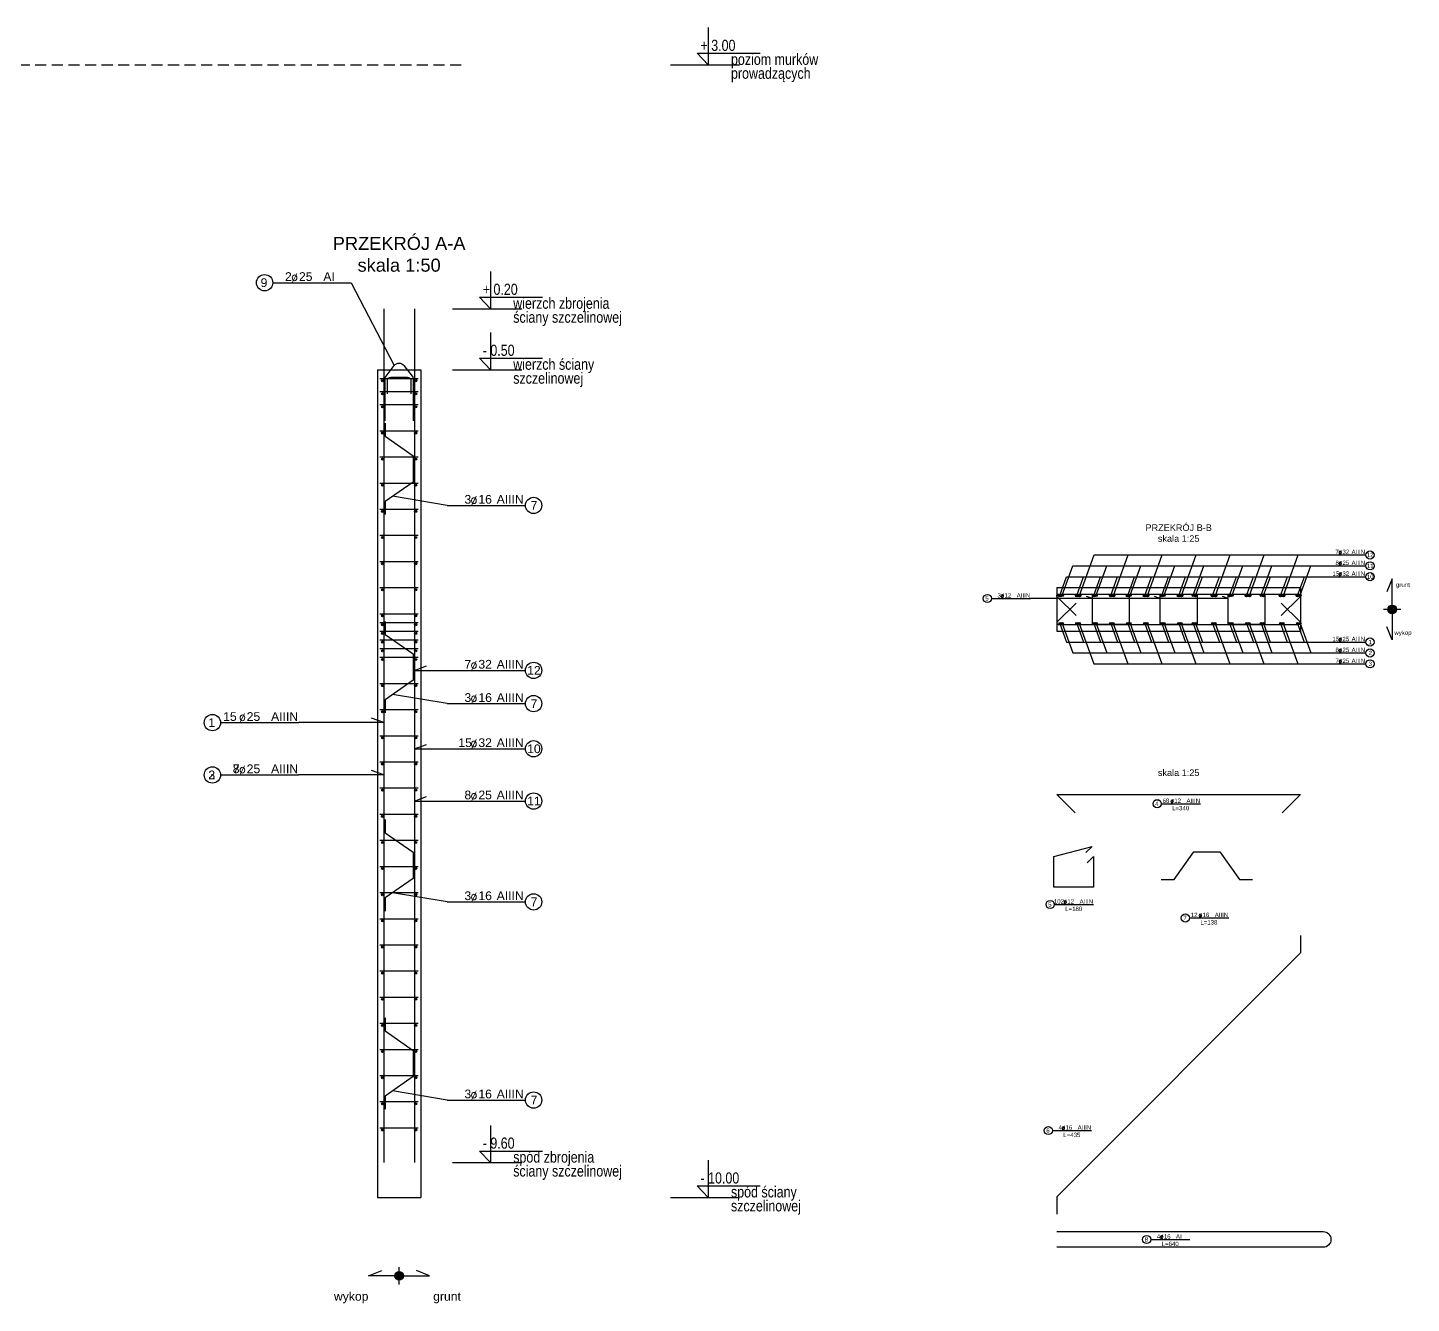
# Model space of a CAD drawing. Extents: x -5033 to 9347, y -17890 to -2362.
# Drawn here: x 3779 to 5367, y -13932 to -12467 of the extents above; entities that cross this region are included whole.
import ezdxf
from ezdxf.enums import TextEntityAlignment as Align

# ---------------------------------------------------------------- set-up
doc = ezdxf.new("R2010")
doc.units = 0
doc.header["$MEASUREMENT"] = 0
doc.linetypes.add('DASHED', pattern=[19.05, 12.7, -6.35])
for name, color, linetype in [('__SOL-KOTY_WYSOKOSCIOWE', 4, 'CONTINUOUS'), ('__SOL-OPISY', 4, 'CONTINUOUS'), ('__SOL-PRZERYWANA', 253, 'DASHED'), ('__SOL-WIDOK', 4, 'CONTINUOUS'), ('__SOL-ZBROJENIE', 3, 'CONTINUOUS')]:
    doc.layers.add(name, color=color, linetype=linetype)
doc.styles.add('ARIAL', font='arial.ttf', dxfattribs={"height": 2.5})
doc.styles.add('SIMPLEX', font='SIMPLEX.SHX', dxfattribs={"width": 0.8})
doc.styles.get("Standard").update_dxf_attribs({"font": 'arial.ttf'})

# ---------------------------------------------------------------- blocks, each defined once
blk = doc.blocks.new('OPIS_PRAWY')
at = {"layer": '__SOL-OPISY'}
blk.add_line((0, 0), (90, 0), dxfattribs=at)
blk.add_circle((99.4, 0), 9.36, dxfattribs=at)
at = {"layer": '__SOL-OPISY', "style": 'SIMPLEX', "width": 0.9}
blk.add_text(' %%c ', height=10, dxfattribs=at).set_placement((20.9, 0.5))
at = {"layer": '__SOL-OPISY', "style": 'ARIAL', "width": 0.8}
blk.add_attdef('ILOSC', text='', height=10, dxfattribs=at).set_placement((27.1, 0.1), align=Align.RIGHT)
for tag, p in [('SREDNICA', (35.4, 0.1)), ('STAL', (58.4, 0.5))]:
    blk.add_attdef(tag, p, '', height=10, dxfattribs=at)
for tag, p in [('NUMER', (99.4, 0)), ('DLUGOSC', (52.8, -6.1))]:
    blk.add_attdef(tag, text='', height=10, dxfattribs=at).set_placement(p, align=Align.MIDDLE)
blk = doc.blocks.new('OPIS_LEWY')
at = {"layer": '__SOL-OPISY'}
blk.add_line((-90, 0), (0, 0), dxfattribs=at)
blk.add_circle((-99.4, 0), 9.36, dxfattribs=at)
at = {"layer": '__SOL-OPISY', "style": 'SIMPLEX', "width": 0.9}
blk.add_text(' %%c ', height=10, dxfattribs=at).set_placement((-75, 0.5))
at = {"layer": '__SOL-OPISY', "style": 'ARIAL', "width": 0.8}
for tag, p in [('NUMER', (-99.4, 0)), ('DLUGOSC', (-58.9, -6.6))]:
    blk.add_attdef(tag, text='', height=10, dxfattribs=at).set_placement(p, align=Align.MIDDLE)
blk.add_attdef('ILOSC', text='', height=10, dxfattribs=at).set_placement((-74, 0.1), align=Align.RIGHT)
for tag, p in [('SREDNICA', (-65.8, 0.1)), ('STAL', (-42.7, 0.3))]:
    blk.add_attdef(tag, p, '', height=10, dxfattribs=at)
blk = doc.blocks.new('KOTA')
at = {"layer": '__SOL-KOTY_WYSOKOSCIOWE'}
for p, q in [((0, 33.4), (0, 0)), ((-34, 0), (28, 0)), ((0, 0), (-9.9, 10.4)), ((-9.9, 10.4), (46.5, 10.4))]:
    blk.add_line(p, q, dxfattribs=at)
at = {"layer": '__SOL-KOTY_WYSOKOSCIOWE', "style": 'ARIAL', "width": 0.8}
blk.add_attdef('RZEDNA', (500.5, 15.9), '', height=10.4, dxfattribs=at)

msp = doc.modelspace()

# ---------------------------------------------------------------- hatches: boundary and pattern name
at = {"layer": '__SOL-OPISY'}
for points in [[(5350, -13135, 1), (5340, -13135, 1)], [(4210, -13900, 1), (4200, -13900, 1)]]:
    msp.add_hatch(color=256, dxfattribs=at).paths.add_polyline_path(points)
at = {"layer": '__SOL-ZBROJENIE'}
for points in [[(4187.2, -12872.5, 1), (4184.8, -12872.5, 1)], [(4225.2, -12872.5, 1), (4222.8, -12872.5, 1)], [(4187.2, -12887.5, 1), (4184.8, -12887.5, 1)], [(4225.2, -12887.5, 1), (4222.8, -12887.5, 1)], [(4187.2, -12902.5, 1), (4184.8, -12902.5, 1)], [(4225.2, -12902.5, 1), (4222.8, -12902.5, 1)], [(4187.2, -12932.5, 1), (4184.8, -12932.5, 1)], [(4225.2, -12932.5, 1), (4222.8, -12932.5, 1)], [(4187.2, -12962.5, 1), (4184.8, -12962.5, 1)], [(4225.2, -12962.5, 1), (4222.8, -12962.5, 1)], [(4187.2, -12992.5, 1), (4184.8, -12992.5, 1)], [(4225.2, -12992.5, 1), (4222.8, -12992.5, 1)], [(4187.2, -13022.5, 1), (4184.8, -13022.5, 1)], [(4225.2, -13022.5, 1), (4222.8, -13022.5, 1)], [(4187.2, -13052.5, 1), (4184.8, -13052.5, 1)], [(4225.2, -13052.5, 1), (4222.8, -13052.5, 1)], [(4187.2, -13082.5, 1), (4184.8, -13082.5, 1)], [(4225.2, -13082.5, 1), (4222.8, -13082.5, 1)], [(4187.2, -13112.5, 1), (4184.8, -13112.5, 1)], [(4225.2, -13112.5, 1), (4222.8, -13112.5, 1)], [(4965.1, -13119.1, 1), (4961.9, -13119.1, 1)], [(4967.6, -13118.8, 1), (4965.1, -13118.8, 1)], [(4984.6, -13119.1, 1), (4981.4, -13119.1, 1)], [(4987.8, -13119.1, 1), (4984.6, -13119.1, 1)], [(5004.1, -13119.1, 1), (5000.9, -13119.1, 1)], [(5006.6, -13118.8, 1), (5004.1, -13118.8, 1)], [(5023.6, -13119.1, 1), (5020.4, -13119.1, 1)], [(5026.8, -13119.1, 1), (5023.6, -13119.1, 1)], [(5043.1, -13119.1, 1), (5039.9, -13119.1, 1)], [(5045.6, -13118.8, 1), (5043.1, -13118.8, 1)], [(5062.6, -13119.1, 1), (5059.4, -13119.1, 1)], [(5065.8, -13119.1, 1), (5062.6, -13119.1, 1)], [(5082.1, -13119.1, 1), (5078.9, -13119.1, 1)], [(5084.6, -13118.8, 1), (5082.1, -13118.8, 1)], [(5101.6, -13119.1, 1), (5098.4, -13119.1, 1)], [(5104.8, -13119.1, 1), (5101.6, -13119.1, 1)], [(5117.9, -13118.8, 1), (5115.4, -13118.8, 1)], [(5121.1, -13119.1, 1), (5117.9, -13119.1, 1)], [(5140.6, -13119.1, 1), (5137.4, -13119.1, 1)], [(5143.8, -13119.1, 1), (5140.6, -13119.1, 1)], [(5160.1, -13119.1, 1), (5156.9, -13119.1, 1)], [(5162.6, -13118.8, 1), (5160.1, -13118.8, 1)], [(5179.6, -13119.1, 1), (5176.4, -13119.1, 1)], [(5182.8, -13119.1, 1), (5179.6, -13119.1, 1)], [(5195.9, -13118.8, 1), (5193.4, -13118.8, 1)], [(5199.1, -13119.1, 1), (5195.9, -13119.1, 1)], [(5218.6, -13119.1, 1), (5215.4, -13119.1, 1)], [(5221.8, -13119.1, 1), (5218.6, -13119.1, 1)], [(5238.1, -13119.1, 1), (5234.9, -13119.1, 1)], [(5240.6, -13118.8, 1), (5238.1, -13118.8, 1)], [(4187.2, -13142.5, 1), (4184.8, -13142.5, 1)], [(4187.2, -13152.5, 1), (4184.8, -13152.5, 1)], [(4225.2, -13142.5, 1), (4222.8, -13142.5, 1)], [(4225.2, -13152.5, 1), (4222.8, -13152.5, 1)], [(4964.75, -13151.2, 1), (4962.25, -13151.2, 1)], [(4967.6, -13151.2, 1), (4965.1, -13151.2, 1)], [(4984.25, -13151.2, 1), (4981.75, -13151.2, 1)], [(4987.1, -13151.2, 1), (4984.6, -13151.2, 1)], [(5003.75, -13151.2, 1), (5001.25, -13151.2, 1)], [(5006.6, -13151.2, 1), (5004.1, -13151.2, 1)], [(5023.25, -13151.2, 1), (5020.75, -13151.2, 1)], [(5026.1, -13151.2, 1), (5023.6, -13151.2, 1)], [(5042.75, -13151.2, 1), (5040.25, -13151.2, 1)], [(5045.6, -13151.2, 1), (5043.1, -13151.2, 1)], [(5062.25, -13151.2, 1), (5059.75, -13151.2, 1)], [(5065.1, -13151.2, 1), (5062.6, -13151.2, 1)], [(5081.75, -13151.2, 1), (5079.25, -13151.2, 1)], [(5084.6, -13151.2, 1), (5082.1, -13151.2, 1)], [(5101.25, -13151.2, 1), (5098.75, -13151.2, 1)], [(5104.1, -13151.2, 1), (5101.6, -13151.2, 1)], [(5117.9, -13151.2, 1), (5115.4, -13151.2, 1)], [(5120.75, -13151.2, 1), (5118.25, -13151.2, 1)], [(5140.25, -13151.2, 1), (5137.75, -13151.2, 1)], [(5143.1, -13151.2, 1), (5140.6, -13151.2, 1)], [(5159.75, -13151.2, 1), (5157.25, -13151.2, 1)], [(5162.6, -13151.2, 1), (5160.1, -13151.2, 1)], [(5179.25, -13151.2, 1), (5176.75, -13151.2, 1)], [(5182.1, -13151.2, 1), (5179.6, -13151.2, 1)], [(5195.9, -13151.2, 1), (5193.4, -13151.2, 1)], [(5198.75, -13151.2, 1), (5196.25, -13151.2, 1)], [(5218.25, -13151.2, 1), (5215.75, -13151.2, 1)], [(5221.1, -13151.2, 1), (5218.6, -13151.2, 1)], [(5237.75, -13151.2, 1), (5235.25, -13151.2, 1)], [(5240.6, -13151.2, 1), (5238.1, -13151.2, 1)], [(4187.2, -13162.5, 1), (4184.8, -13162.5, 1)], [(4225.2, -13162.5, 1), (4222.8, -13162.5, 1)], [(4187.2, -13172.5, 1), (4184.8, -13172.5, 1)], [(4187.2, -13182.5, 1), (4184.8, -13182.5, 1)], [(4225.2, -13172.5, 1), (4222.8, -13172.5, 1)], [(4225.2, -13182.5, 1), (4222.8, -13182.5, 1)], [(4187.2, -13192.5, 1), (4184.8, -13192.5, 1)], [(4225.2, -13192.5, 1), (4222.8, -13192.5, 1)], [(4187.2, -13222.5, 1), (4184.8, -13222.5, 1)], [(4225.2, -13222.5, 1), (4222.8, -13222.5, 1)], [(4187.2, -13252.5, 1), (4184.8, -13252.5, 1)], [(4225.2, -13252.5, 1), (4222.8, -13252.5, 1)], [(4187.2, -13282.5, 1), (4184.8, -13282.5, 1)], [(4225.2, -13282.5, 1), (4222.8, -13282.5, 1)], [(4187.2, -13312.5, 1), (4184.8, -13312.5, 1)], [(4225.2, -13312.5, 1), (4222.8, -13312.5, 1)], [(4187.2, -13342.5, 1), (4184.8, -13342.5, 1)], [(4225.2, -13342.5, 1), (4222.8, -13342.5, 1)], [(4187.2, -13372.5, 1), (4184.8, -13372.5, 1)], [(4225.2, -13372.5, 1), (4222.8, -13372.5, 1)], [(4187.2, -13402.5, 1), (4184.8, -13402.5, 1)], [(4225.2, -13402.5, 1), (4222.8, -13402.5, 1)], [(4187.2, -13432.5, 1), (4184.8, -13432.5, 1)], [(4225.2, -13432.5, 1), (4222.8, -13432.5, 1)], [(4187.2, -13462.5, 1), (4184.8, -13462.5, 1)], [(4225.2, -13462.5, 1), (4222.8, -13462.5, 1)], [(4187.2, -13492.5, 1), (4184.8, -13492.5, 1)], [(4225.2, -13492.5, 1), (4222.8, -13492.5, 1)], [(4187.2, -13522.5, 1), (4184.8, -13522.5, 1)], [(4225.2, -13522.5, 1), (4222.8, -13522.5, 1)], [(4187.2, -13552.5, 1), (4184.8, -13552.5, 1)], [(4225.2, -13552.5, 1), (4222.8, -13552.5, 1)], [(4187.2, -13582.5, 1), (4184.8, -13582.5, 1)], [(4225.2, -13582.5, 1), (4222.8, -13582.5, 1)], [(4187.2, -13612.5, 1), (4184.8, -13612.5, 1)], [(4225.2, -13612.5, 1), (4222.8, -13612.5, 1)], [(4187.2, -13642.5, 1), (4184.8, -13642.5, 1)], [(4225.2, -13642.5, 1), (4222.8, -13642.5, 1)], [(4187.2, -13672.5, 1), (4184.8, -13672.5, 1)], [(4225.2, -13672.5, 1), (4222.8, -13672.5, 1)], [(4187.2, -13702.5, 1), (4184.8, -13702.5, 1)], [(4225.2, -13702.5, 1), (4222.8, -13702.5, 1)], [(4187.2, -13732.5, 1), (4184.8, -13732.5, 1)], [(4225.2, -13732.5, 1), (4222.8, -13732.5, 1)]]:
    msp.add_hatch(color=256, dxfattribs=at).paths.add_polyline_path(points)

# ---------------------------------------------------------------- linework, layer by layer
at = {"layer": '__SOL-OPISY'}
for p, q in [((4150, -12760), (4199.4, -12854.9)), ((4260, -13015.7), (4197.52, -13005.2)), ((4986.2, -13119.1), (5003.16, -13072.5)), ((5003.16, -13072.5), (5270, -13072.5)), ((5025.2, -13119.1), (5042.16, -13072.5)), ((5064.2, -13119.1), (5081.16, -13072.5)), ((5103.2, -13119.1), (5120.16, -13072.5)), ((5142.2, -13119.1), (5159.16, -13072.5)), ((5181.2, -13119.1), (5198.16, -13072.5)), ((5220.2, -13119.1), (5237.16, -13072.5)), ((4966.35, -13118.8), (4978.63, -13085)), ((4978.63, -13085), (5270, -13085)), ((5005.35, -13118.8), (5017.63, -13085)), ((5044.35, -13118.8), (5056.63, -13085)), ((5083.35, -13118.8), (5095.63, -13085)), ((5116.65, -13118.8), (5128.93, -13085)), ((5161.35, -13118.8), (5173.63, -13085)), ((5194.65, -13118.8), (5206.93, -13085)), ((5239.35, -13118.8), (5251.63, -13085)), ((4963.5, -13119.1), (4971.36, -13097.5)), ((4971.36, -13097.5), (5270, -13097.5)), ((4983, -13119.1), (4990.86, -13097.5)), ((5002.5, -13119.1), (5010.36, -13097.5)), ((5022, -13119.1), (5029.86, -13097.5)), ((5041.5, -13119.1), (5049.36, -13097.5)), ((5061, -13119.1), (5068.86, -13097.5)), ((5080.5, -13119.1), (5088.36, -13097.5)), ((5100, -13119.1), (5107.86, -13097.5)), ((5119.5, -13119.1), (5127.36, -13097.5)), ((5139, -13119.1), (5146.86, -13097.5)), ((5158.5, -13119.1), (5166.36, -13097.5)), ((5178, -13119.1), (5185.86, -13097.5)), ((5197.5, -13119.1), (5205.36, -13097.5)), ((5217, -13119.1), (5224.86, -13097.5)), ((5236.5, -13119.1), (5244.36, -13097.5)), ((5345, -13100), (5339, -13115)), ((5345, -13135), (5345, -13100)), ((5000.9, -13122.5), (4994.32, -13120.1)), ((5078.9, -13122.5), (5072.32, -13120.1)), ((5156.9, -13122.5), (5150.32, -13120.1)), ((5156.9, -13122.5), (4930, -13122.5)), ((5355, -13135), (5335, -13135)), ((5345, -13135), (5345, -13170)), ((4963.5, -13151.2), (4971.23, -13172.5)), ((4966.35, -13151.2), (4978.63, -13185)), ((4983, -13151.2), (4990.73, -13172.5)), ((4985.85, -13151.2), (5002.68, -13197.5)), ((5002.5, -13151.2), (5010.23, -13172.5)), ((5005.35, -13151.2), (5017.63, -13185)), ((5022, -13151.2), (5029.73, -13172.5)), ((5024.85, -13151.2), (5041.68, -13197.5)), ((5041.5, -13151.2), (5049.23, -13172.5)), ((5044.35, -13151.2), (5056.63, -13185)), ((5061, -13151.2), (5068.73, -13172.5)), ((5063.85, -13151.2), (5080.68, -13197.5)), ((5080.5, -13151.2), (5088.23, -13172.5)), ((5083.35, -13151.2), (5095.63, -13185)), ((5100, -13151.2), (5107.73, -13172.5)), ((5102.85, -13151.2), (5119.68, -13197.5)), ((5116.65, -13151.2), (5128.93, -13185)), ((5119.5, -13151.2), (5127.23, -13172.5)), ((5139, -13151.2), (5146.73, -13172.5)), ((5141.85, -13151.2), (5158.68, -13197.5)), ((5158.5, -13151.2), (5166.23, -13172.5)), ((5161.35, -13151.2), (5173.63, -13185)), ((5178, -13151.2), (5185.73, -13172.5)), ((5180.85, -13151.2), (5197.68, -13197.5)), ((5194.65, -13151.2), (5206.93, -13185)), ((5197.5, -13151.2), (5205.23, -13172.5)), ((5217, -13151.2), (5224.73, -13172.5)), ((5219.85, -13151.2), (5236.68, -13197.5)), ((5236.5, -13151.2), (5244.23, -13172.5)), ((5239.35, -13151.2), (5251.63, -13185)), ((5345, -13170), (5339, -13155)), ((4971.23, -13172.5), (5270, -13172.5)), ((4222.5, -13205), (4236.6, -13199.9)), ((4978.63, -13185), (5270, -13185)), ((5002.68, -13197.5), (5270, -13197.5)), ((4222.5, -13205), (4260, -13205)), ((4260, -13243.2), (4197.52, -13232.7)), ((4187.5, -13265), (4173.4, -13259.9)), ((4187.5, -13265), (4090, -13265)), ((4222.5, -13295), (4236.6, -13289.9)), ((4222.5, -13295), (4260, -13295)), ((4187.5, -13325), (4090, -13325)), ((4187.5, -13325), (4090, -13325)), ((4187.5, -13325), (4173.4, -13319.9)), ((4187.5, -13325), (4173.4, -13319.9)), ((4222.5, -13355), (4236.6, -13349.9)), ((4222.5, -13355), (4260, -13355)), ((4260, -13470.7), (4197.52, -13460.2)), ((4260, -13698.2), (4197.52, -13687.7)), ((4170, -13900), (4185, -13894)), ((4205, -13910), (4205, -13890)), ((4240, -13900), (4225, -13894)), ((4205, -13900), (4170, -13900)), ((4205, -13900), (4240, -13900))]:
    msp.add_line(p, q, dxfattribs=at)
for centre in [(5345, -13135), (4205, -13900)]:
    msp.add_circle(centre, 5, dxfattribs=at)
at = {"layer": '__SOL-PRZERYWANA'}
msp.add_line((2930, -12510), (4280, -12510), dxfattribs=at)
at = {"layer": '__SOL-WIDOK'}
for p, q in [((4180, -12860), (4180, -13810)), ((4180, -12860), (4230, -12860)), ((4230, -12860), (4230, -13810)), ((4960, -13110), (4960, -13160)), ((4960, -13110), (5240, -13110)), ((5240, -13110), (5240, -13160)), ((4960, -13160), (5240, -13160)), ((4180, -13810), (4230, -13810))]:
    msp.add_line(p, q, dxfattribs=at)
at = {"layer": '__SOL-ZBROJENIE'}
for p, q in [((4187.5, -12790), (4187.5, -13770)), ((4222.5, -12790), (4222.5, -13770)), ((4183, -12870), (4227, -12870)), ((4183, -12885), (4227, -12885)), ((4183, -12900), (4227, -12900)), ((4183, -12930), (4227, -12930)), ((4183, -12960), (4227, -12960)), ((4183, -12990), (4227, -12990)), ((4183, -13020), (4227, -13020)), ((4183, -13050), (4227, -13050)), ((4183, -13080), (4227, -13080)), ((4183, -13110), (4227, -13110)), ((4183, -13140), (4227, -13140)), ((4183, -13150), (4227, -13150)), ((4183, -13160), (4227, -13160)), ((4183, -13170), (4227, -13170)), ((4183, -13180), (4227, -13180)), ((4183, -13190), (4227, -13190)), ((4183, -13220), (4227, -13220)), ((4183, -13250), (4227, -13250)), ((4183, -13280), (4227, -13280)), ((4183, -13310), (4227, -13310)), ((4183, -13340), (4227, -13340)), ((4183, -13370), (4227, -13370)), ((4183, -13400), (4227, -13400)), ((4183, -13430), (4227, -13430)), ((4183, -13460), (4227, -13460)), ((4183, -13490), (4227, -13490)), ((4183, -13520), (4227, -13520)), ((4183, -13550), (4227, -13550)), ((4183, -13580), (4227, -13580)), ((4183, -13610), (4227, -13610)), ((4183, -13640), (4227, -13640)), ((4183, -13670), (4227, -13670)), ((4183, -13700), (4227, -13700)), ((4183, -13730), (4227, -13730))]:
    msp.add_line(p, q, dxfattribs=at)
for points in [[(4189, -12918.5), (4189, -12870, -0.16), (4190, -12867.4), (4199.4, -12854.9, -0.45), (4210.6, -12854.9), (4220, -12867.4, -0.16), (4221, -12870), (4221, -12918.5)], [(4191.5, -12887.5), (4191.5, -12872.5, -0.48), (4195.5, -12868.5), (4214.5, -12868.5, -0.48), (4218.5, -12872.5), (4218.5, -12887.5)], [(4982.21, -13142.2), (4961, -13121, -0.7), (4961.5, -13117.5), (5238.5, -13117.5, -0.7), (5239, -13121), (5217.79, -13142.2)], [(4982.21, -13142.2), (4961, -13121, -0.7), (4961.5, -13117.5), (5238.5, -13117.5, -0.7), (5239, -13121), (5217.79, -13142.2)], [(4982.21, -13127.8), (4961, -13149, 0.7), (4961.5, -13152.5), (5238.5, -13152.5, 0.7), (5239, -13149), (5217.79, -13127.8)], [(4982.21, -13127.8), (4961, -13149, 0.7), (4961.5, -13152.5), (5238.5, -13152.5, 0.7), (5239, -13149), (5217.79, -13127.8)], [(4960, -13849.2), (5265.86, -13849.2, -1), (5265.86, -13867.2), (4960, -13867.2)]]:
    msp.add_lwpolyline(points, format="xyb", dxfattribs=at)
for points in [[(4189, -12921.3), (4189, -12936.3), (4221, -12958.8), (4221, -12988.8), (4189, -13011.2), (4189, -13026.2)], [(4189, -13148.8), (4189, -13163.8), (4221, -13186.2), (4221, -13216.2), (4189, -13238.7), (4189, -13253.7)], [(4981.21, -13368.7), (4960, -13347.5), (5240, -13347.5), (5218.79, -13368.7)], [(4189, -13376.3), (4189, -13391.3), (4221, -13413.8), (4221, -13443.8), (4189, -13466.2), (4189, -13481.2)], [(4995.13, -13425.8), (5002.2, -13418.7), (5002.2, -13453.7), (4956.8, -13453.7), (4956.8, -13418.7), (5000.65, -13407), (4993.58, -13414)], [(5080, -13445.2), (5095, -13445.2), (5117.41, -13413.2), (5147.41, -13413.2), (5169.81, -13445.2), (5184.81, -13445.2)], [(5240, -13509.2), (5240, -13529.2), (4960, -13809.2), (4960, -13829.2)], [(4189, -13603.8), (4189, -13618.8), (4221, -13641.2), (4221, -13671.2), (4189, -13693.7), (4189, -13708.7)]]:
    msp.add_lwpolyline(points, dxfattribs=at)
for points in [[(5001.4, -13117.5), (5042.6, -13117.5, -0.414214), (5043.1, -13118), (5043.1, -13152, -0.414214), (5042.6, -13152.5), (5001.4, -13152.5, -0.414214), (5000.9, -13152), (5000.9, -13118, -0.414214)], [(5079.4, -13117.5), (5120.6, -13117.5, -0.414214), (5121.1, -13118), (5121.1, -13152, -0.414214), (5120.6, -13152.5), (5079.4, -13152.5, -0.414214), (5078.9, -13152), (5078.9, -13118, -0.414214)], [(5157.4, -13117.5), (5198.6, -13117.5, -0.414214), (5199.1, -13118), (5199.1, -13152, -0.414214), (5198.6, -13152.5), (5157.4, -13152.5, -0.414214), (5156.9, -13152), (5156.9, -13118, -0.414214)]]:
    msp.add_lwpolyline(points, format="xyb", close=True, dxfattribs=at)
for centre, radius in [((4186, -12872.5), 1.2), ((4224, -12872.5), 1.2), ((4186, -12887.5), 1.2), ((4224, -12887.5), 1.2), ((4186, -12902.5), 1.2), ((4224, -12902.5), 1.2), ((4186, -12932.5), 1.2), ((4224, -12932.5), 1.2), ((4186, -12962.5), 1.2), ((4224, -12962.5), 1.2), ((4186, -12992.5), 1.2), ((4224, -12992.5), 1.2), ((4186, -13022.5), 1.2), ((4224, -13022.5), 1.2), ((4186, -13052.5), 1.2), ((4224, -13052.5), 1.2), ((4186, -13082.5), 1.2), ((4224, -13082.5), 1.2), ((4186, -13112.5), 1.2), ((4224, -13112.5), 1.2), ((4963.5, -13119.1), 1.6), ((4966.35, -13118.8), 1.25), ((4983, -13119.1), 1.6), ((4986.2, -13119.1), 1.6), ((5002.5, -13119.1), 1.6), ((5005.35, -13118.8), 1.25), ((5022, -13119.1), 1.6), ((5025.2, -13119.1), 1.6), ((5041.5, -13119.1), 1.6), ((5044.35, -13118.8), 1.25), ((5061, -13119.1), 1.6), ((5064.2, -13119.1), 1.6), ((5080.5, -13119.1), 1.6), ((5083.35, -13118.8), 1.25), ((5100, -13119.1), 1.6), ((5103.2, -13119.1), 1.6), ((5116.65, -13118.8), 1.25), ((5119.5, -13119.1), 1.6), ((5139, -13119.1), 1.6), ((5142.2, -13119.1), 1.6), ((5158.5, -13119.1), 1.6), ((5161.35, -13118.8), 1.25), ((5178, -13119.1), 1.6), ((5181.2, -13119.1), 1.6), ((5194.65, -13118.8), 1.25), ((5197.5, -13119.1), 1.6), ((5217, -13119.1), 1.6), ((5220.2, -13119.1), 1.6), ((5236.5, -13119.1), 1.6), ((5239.35, -13118.8), 1.25), ((4186, -13142.5), 1.2), ((4186, -13152.5), 1.2), ((4224, -13142.5), 1.2), ((4224, -13152.5), 1.2), ((4963.5, -13151.2), 1.25), ((4966.35, -13151.2), 1.25), ((4983, -13151.2), 1.25), ((4985.85, -13151.2), 1.25), ((5002.5, -13151.2), 1.25), ((5005.35, -13151.2), 1.25), ((5022, -13151.2), 1.25), ((5024.85, -13151.2), 1.25), ((5041.5, -13151.2), 1.25), ((5044.35, -13151.2), 1.25), ((5061, -13151.2), 1.25), ((5063.85, -13151.2), 1.25), ((5080.5, -13151.2), 1.25), ((5083.35, -13151.2), 1.25), ((5100, -13151.2), 1.25), ((5102.85, -13151.2), 1.25), ((5116.65, -13151.2), 1.25), ((5119.5, -13151.2), 1.25), ((5139, -13151.2), 1.25), ((5141.85, -13151.2), 1.25), ((5158.5, -13151.2), 1.25), ((5161.35, -13151.2), 1.25), ((5178, -13151.2), 1.25), ((5180.85, -13151.2), 1.25), ((5194.65, -13151.2), 1.25), ((5197.5, -13151.2), 1.25), ((5217, -13151.2), 1.25), ((5219.85, -13151.2), 1.25), ((5236.5, -13151.2), 1.25), ((5239.35, -13151.2), 1.25), ((4186, -13162.5), 1.2), ((4224, -13162.5), 1.2), ((4186, -13172.5), 1.2), ((4186, -13182.5), 1.2), ((4224, -13172.5), 1.2), ((4224, -13182.5), 1.2), ((4186, -13192.5), 1.2), ((4224, -13192.5), 1.2), ((4186, -13222.5), 1.2), ((4224, -13222.5), 1.2), ((4186, -13252.5), 1.2), ((4224, -13252.5), 1.2), ((4186, -13282.5), 1.2), ((4224, -13282.5), 1.2), ((4186, -13312.5), 1.2), ((4224, -13312.5), 1.2), ((4186, -13342.5), 1.2), ((4224, -13342.5), 1.2), ((4186, -13372.5), 1.2), ((4224, -13372.5), 1.2), ((4186, -13402.5), 1.2), ((4224, -13402.5), 1.2), ((4186, -13432.5), 1.2), ((4224, -13432.5), 1.2), ((4186, -13462.5), 1.2), ((4224, -13462.5), 1.2), ((4186, -13492.5), 1.2), ((4224, -13492.5), 1.2), ((4186, -13522.5), 1.2), ((4224, -13522.5), 1.2), ((4186, -13552.5), 1.2), ((4224, -13552.5), 1.2), ((4186, -13582.5), 1.2), ((4224, -13582.5), 1.2), ((4186, -13612.5), 1.2), ((4224, -13612.5), 1.2), ((4186, -13642.5), 1.2), ((4224, -13642.5), 1.2), ((4186, -13672.5), 1.2), ((4224, -13672.5), 1.2), ((4186, -13702.5), 1.2), ((4224, -13702.5), 1.2), ((4186, -13732.5), 1.2), ((4224, -13732.5), 1.2)]:
    msp.add_circle(centre, radius, dxfattribs=at)

# ---------------------------------------------------------------- block references
at = {"layer": '__SOL-KOTY_WYSOKOSCIOWE'}
ref = msp.add_blockref('KOTA', (4560, -12510), dxfattribs=dict(at, xscale=1.28, yscale=1.28, zscale=1.28))
ref.add_attrib('RZEDNA', '+ 3.00', (4551, -12494), dxfattribs={"height": 12.8, "style": 'ARIAL', "width": 0.8})
ref.add_attrib('OPIS1', 'poziom murków', (4586, -12510), dxfattribs={"height": 12.8, "style": 'ARIAL', "width": 0.8})
ref.add_attrib('OPIS2', 'prowadzących', (4586, -12526), dxfattribs={"height": 12.8, "style": 'ARIAL', "width": 0.8})
ref = msp.add_blockref('KOTA', (4310, -12790), dxfattribs=dict(at, xscale=1.28, yscale=1.28, zscale=1.28))
ref.add_attrib('RZEDNA', '+ 0.20', (4301, -12774), dxfattribs={"height": 12.8, "style": 'ARIAL', "width": 0.8})
ref.add_attrib('OPIS1', 'wierzch zbrojenia', (4336, -12790), dxfattribs={"height": 12.8, "style": 'ARIAL', "width": 0.8})
ref.add_attrib('OPIS2', 'ściany szczelinowej', (4336, -12806), dxfattribs={"height": 12.8, "style": 'ARIAL', "width": 0.8})
ref = msp.add_blockref('KOTA', (4310, -12860), dxfattribs=dict(at, xscale=1.28, yscale=1.28, zscale=1.28))
ref.add_attrib('RZEDNA', '- 0.50', (4301, -12844), dxfattribs={"height": 12.8, "style": 'ARIAL', "width": 0.8})
ref.add_attrib('OPIS1', 'wierzch ściany', (4336, -12860), dxfattribs={"height": 12.8, "style": 'ARIAL', "width": 0.8})
ref.add_attrib('OPIS2', 'szczelinowej', (4336, -12876), dxfattribs={"height": 12.8, "style": 'ARIAL', "width": 0.8})
ref = msp.add_blockref('KOTA', (4310, -13770), dxfattribs=dict(at, xscale=1.28, yscale=1.28, zscale=1.28))
ref.add_attrib('RZEDNA', '- 9.60', (4301, -13754), dxfattribs={"height": 12.8, "style": 'ARIAL', "width": 0.8})
ref.add_attrib('OPIS1', 'spód zbrojenia', (4336, -13770), dxfattribs={"height": 12.8, "style": 'ARIAL', "width": 0.8})
ref.add_attrib('OPIS2', 'ściany szczelinowej', (4336, -13786), dxfattribs={"height": 12.8, "style": 'ARIAL', "width": 0.8})
ref = msp.add_blockref('KOTA', (4560, -13810), dxfattribs=dict(at, xscale=1.28, yscale=1.28, zscale=1.28))
ref.add_attrib('RZEDNA', '- 10.00', (4551, -13794), dxfattribs={"height": 12.8, "style": 'ARIAL', "width": 0.8})
ref.add_attrib('OPIS1', 'spód ściany', (4586, -13810), dxfattribs={"height": 12.8, "style": 'ARIAL', "width": 0.8})
ref.add_attrib('OPIS2', 'szczelinowej', (4586, -13826), dxfattribs={"height": 12.8, "style": 'ARIAL', "width": 0.8})
at = {"layer": '__SOL-OPISY'}
ref = msp.add_blockref('OPIS_LEWY', (4150, -12760), dxfattribs=at)
ref.add_attrib('ILOSC', '2', (4074, -12758), dxfattribs={"height": 10, "style": 'ARIAL'})
ref.add_attrib('SREDNICA', '25', (4090, -12758), dxfattribs={"height": 10, "style": 'ARIAL'})
ref.add_attrib('STAL', 'AI', (4118, -12758), dxfattribs={"height": 10, "style": 'ARIAL'})
ref.add_attrib('NUMER', '9', (4046, -12765), dxfattribs={"height": 10, "style": 'ARIAL'})
ref = msp.add_blockref('OPIS_PRAWY', (4260, -13015.7), dxfattribs=at)
ref.add_attrib('ILOSC', '3', (4280, -13013.7), dxfattribs={"height": 10, "style": 'ARIAL'})
ref.add_attrib('SREDNICA', '16', (4296, -13013.7), dxfattribs={"height": 10, "style": 'ARIAL'})
ref.add_attrib('STAL', 'AIIIN', (4317, -13013.7), dxfattribs={"height": 10, "style": 'ARIAL'})
ref.add_attrib('NUMER', '7', (4356, -13020.7), dxfattribs={"height": 10, "style": 'ARIAL'})
ref = msp.add_blockref('OPIS_PRAWY', (5270, -13072.5), dxfattribs=dict(at, xscale=0.5, yscale=0.5, zscale=0.5))
ref.add_attrib('ILOSC', '7', (5280, -13071.5), dxfattribs={"height": 5, "style": 'ARIAL'})
ref.add_attrib('SREDNICA', '32', (5288, -13071.5), dxfattribs={"height": 5, "style": 'ARIAL'})
ref.add_attrib('STAL', 'AIIIN', (5298.5, -13071.5), dxfattribs={"height": 5, "style": 'ARIAL'})
ref.add_attrib('NUMER', '12', (5316, -13075), dxfattribs={"height": 5, "style": 'ARIAL'})
ref = msp.add_blockref('OPIS_PRAWY', (5270, -13085), dxfattribs=dict(at, xscale=0.5, yscale=0.5, zscale=0.5))
ref.add_attrib('ILOSC', '8', (5280, -13084), dxfattribs={"height": 5, "style": 'ARIAL'})
ref.add_attrib('SREDNICA', '25', (5288, -13084), dxfattribs={"height": 5, "style": 'ARIAL'})
ref.add_attrib('STAL', 'AIIIN', (5298.5, -13084), dxfattribs={"height": 5, "style": 'ARIAL'})
ref.add_attrib('NUMER', '11', (5316, -13087.5), dxfattribs={"height": 5, "style": 'ARIAL'})
ref = msp.add_blockref('OPIS_PRAWY', (5270, -13097.5), dxfattribs=dict(at, xscale=0.5, yscale=0.5, zscale=0.5))
ref.add_attrib('ILOSC', '15', (5276.5, -13096.5), dxfattribs={"height": 5, "style": 'ARIAL'})
ref.add_attrib('SREDNICA', '32', (5288, -13096.5), dxfattribs={"height": 5, "style": 'ARIAL'})
ref.add_attrib('STAL', 'AIIIN', (5298.5, -13096.5), dxfattribs={"height": 5, "style": 'ARIAL'})
ref.add_attrib('NUMER', '10', (5316, -13100), dxfattribs={"height": 5, "style": 'ARIAL'})
ref = msp.add_blockref('OPIS_LEWY', (4930, -13122.5), dxfattribs=dict(at, xscale=0.5, yscale=0.5, zscale=0.5))
ref.add_attrib('ILOSC', '3', (4892, -13121.5), dxfattribs={"height": 5, "style": 'ARIAL'})
ref.add_attrib('SREDNICA', '12', (4900, -13121.5), dxfattribs={"height": 5, "style": 'ARIAL'})
ref.add_attrib('STAL', 'AIIIN', (4914, -13121.5), dxfattribs={"height": 5, "style": 'ARIAL'})
ref.add_attrib('NUMER', '5', (4878, -13125), dxfattribs={"height": 5, "style": 'ARIAL'})
ref = msp.add_blockref('OPIS_PRAWY', (5270, -13172.5), dxfattribs=dict(at, xscale=0.5, yscale=0.5, zscale=0.5))
ref.add_attrib('ILOSC', '15', (5276.5, -13171.5), dxfattribs={"height": 5, "style": 'ARIAL'})
ref.add_attrib('SREDNICA', '25', (5288, -13171.5), dxfattribs={"height": 5, "style": 'ARIAL'})
ref.add_attrib('STAL', 'AIIIN', (5298.5, -13171.5), dxfattribs={"height": 5, "style": 'ARIAL'})
ref.add_attrib('NUMER', '1', (5318, -13175), dxfattribs={"height": 5, "style": 'ARIAL'})
ref = msp.add_blockref('OPIS_PRAWY', (5270, -13185), dxfattribs=dict(at, xscale=0.5, yscale=0.5, zscale=0.5))
ref.add_attrib('ILOSC', '8', (5280, -13184), dxfattribs={"height": 5, "style": 'ARIAL'})
ref.add_attrib('SREDNICA', '25', (5288, -13184), dxfattribs={"height": 5, "style": 'ARIAL'})
ref.add_attrib('STAL', 'AIIIN', (5298.5, -13184), dxfattribs={"height": 5, "style": 'ARIAL'})
ref.add_attrib('NUMER', '2', (5318, -13187.5), dxfattribs={"height": 5, "style": 'ARIAL'})
ref = msp.add_blockref('OPIS_PRAWY', (4260, -13205), dxfattribs=at)
ref.add_attrib('ILOSC', '7', (4280, -13203), dxfattribs={"height": 10, "style": 'ARIAL'})
ref.add_attrib('SREDNICA', '32', (4296, -13203), dxfattribs={"height": 10, "style": 'ARIAL'})
ref.add_attrib('STAL', 'AIIIN', (4317, -13203), dxfattribs={"height": 10, "style": 'ARIAL'})
ref.add_attrib('NUMER', '12', (4352, -13210), dxfattribs={"height": 10, "style": 'ARIAL'})
ref = msp.add_blockref('OPIS_PRAWY', (5270, -13197.5), dxfattribs=dict(at, xscale=0.5, yscale=0.5, zscale=0.5))
ref.add_attrib('ILOSC', '7', (5280, -13196.5), dxfattribs={"height": 5, "style": 'ARIAL'})
ref.add_attrib('SREDNICA', '25', (5288, -13196.5), dxfattribs={"height": 5, "style": 'ARIAL'})
ref.add_attrib('STAL', 'AIIIN', (5298.5, -13196.5), dxfattribs={"height": 5, "style": 'ARIAL'})
ref.add_attrib('NUMER', '3', (5318, -13200), dxfattribs={"height": 5, "style": 'ARIAL'})
ref = msp.add_blockref('OPIS_PRAWY', (4260, -13243.2), dxfattribs=at)
ref.add_attrib('ILOSC', '3', (4280, -13241.2), dxfattribs={"height": 10, "style": 'ARIAL'})
ref.add_attrib('SREDNICA', '16', (4296, -13241.2), dxfattribs={"height": 10, "style": 'ARIAL'})
ref.add_attrib('STAL', 'AIIIN', (4317, -13241.2), dxfattribs={"height": 10, "style": 'ARIAL'})
ref.add_attrib('NUMER', '7', (4356, -13248.2), dxfattribs={"height": 10, "style": 'ARIAL'})
ref = msp.add_blockref('OPIS_LEWY', (4090, -13265), dxfattribs=at)
ref.add_attrib('ILOSC', '15', (4003, -13263), dxfattribs={"height": 10, "style": 'ARIAL'})
ref.add_attrib('SREDNICA', '25', (4030, -13263), dxfattribs={"height": 10, "style": 'ARIAL'})
ref.add_attrib('STAL', 'AIIIN', (4058, -13263), dxfattribs={"height": 10, "style": 'ARIAL'})
ref.add_attrib('NUMER', '1', (3986, -13270), dxfattribs={"height": 10, "style": 'ARIAL'})
ref = msp.add_blockref('OPIS_PRAWY', (4260, -13295), dxfattribs=at)
ref.add_attrib('ILOSC', '15', (4273, -13293), dxfattribs={"height": 10, "style": 'ARIAL'})
ref.add_attrib('SREDNICA', '32', (4296, -13293), dxfattribs={"height": 10, "style": 'ARIAL'})
ref.add_attrib('STAL', 'AIIIN', (4317, -13293), dxfattribs={"height": 10, "style": 'ARIAL'})
ref.add_attrib('NUMER', '10', (4352, -13300), dxfattribs={"height": 10, "style": 'ARIAL'})
ref = msp.add_blockref('OPIS_LEWY', (4090, -13325), dxfattribs=at)
ref.add_attrib('ILOSC', '8', (4014, -13323), dxfattribs={"height": 10, "style": 'ARIAL'})
ref.add_attrib('SREDNICA', '25', (4030, -13323), dxfattribs={"height": 10, "style": 'ARIAL'})
ref.add_attrib('STAL', 'AIIIN', (4058, -13323), dxfattribs={"height": 10, "style": 'ARIAL'})
ref.add_attrib('NUMER', '2', (3986, -13330), dxfattribs={"height": 10, "style": 'ARIAL'})
ref = msp.add_blockref('OPIS_LEWY', (4090, -13325), dxfattribs=at)
ref.add_attrib('ILOSC', '7', (4014, -13323), dxfattribs={"height": 10, "style": 'ARIAL'})
ref.add_attrib('SREDNICA', '25', (4030, -13323), dxfattribs={"height": 10, "style": 'ARIAL'})
ref.add_attrib('STAL', 'AIIIN', (4058, -13323), dxfattribs={"height": 10, "style": 'ARIAL'})
ref.add_attrib('NUMER', '3', (3986, -13330), dxfattribs={"height": 10, "style": 'ARIAL'})
ref = msp.add_blockref('OPIS_PRAWY', (4260, -13355), dxfattribs=at)
ref.add_attrib('ILOSC', '8', (4280, -13353), dxfattribs={"height": 10, "style": 'ARIAL'})
ref.add_attrib('SREDNICA', '25', (4296, -13353), dxfattribs={"height": 10, "style": 'ARIAL'})
ref.add_attrib('STAL', 'AIIIN', (4317, -13353), dxfattribs={"height": 10, "style": 'ARIAL'})
ref.add_attrib('NUMER', '11', (4352, -13360), dxfattribs={"height": 10, "style": 'ARIAL'})
ref = msp.add_blockref('OPIS_LEWY', (5125, -13358.1), dxfattribs=dict(at, xscale=0.5, yscale=0.5, zscale=0.5))
ref.add_attrib('ILOSC', '68', (5081.5, -13357.1), dxfattribs={"height": 5, "style": 'ARIAL'})
ref.add_attrib('SREDNICA', '12', (5095, -13357.1), dxfattribs={"height": 5, "style": 'ARIAL'})
ref.add_attrib('DLUGOSC', 'L=340', (5092.5, -13365.6), dxfattribs={"height": 5, "style": 'ARIAL'})
ref.add_attrib('STAL', 'AIIIN', (5109, -13357.1), dxfattribs={"height": 5, "style": 'ARIAL'})
ref.add_attrib('NUMER', '4', (5073, -13360.6), dxfattribs={"height": 5, "style": 'ARIAL'})
ref = msp.add_blockref('OPIS_PRAWY', (4260, -13470.7), dxfattribs=at)
ref.add_attrib('ILOSC', '3', (4280, -13468.7), dxfattribs={"height": 10, "style": 'ARIAL'})
ref.add_attrib('SREDNICA', '16', (4296, -13468.7), dxfattribs={"height": 10, "style": 'ARIAL'})
ref.add_attrib('STAL', 'AIIIN', (4317, -13468.7), dxfattribs={"height": 10, "style": 'ARIAL'})
ref.add_attrib('NUMER', '7', (4356, -13475.7), dxfattribs={"height": 10, "style": 'ARIAL'})
ref = msp.add_blockref('OPIS_LEWY', (5002.2, -13473.7), dxfattribs=dict(at, xscale=0.5, yscale=0.5, zscale=0.5))
ref.add_attrib('ILOSC', '102', (4956.7, -13472.7), dxfattribs={"height": 5, "style": 'ARIAL'})
ref.add_attrib('SREDNICA', '12', (4972.2, -13472.7), dxfattribs={"height": 5, "style": 'ARIAL'})
ref.add_attrib('DLUGOSC', 'L=180', (4969.7, -13481.2), dxfattribs={"height": 5, "style": 'ARIAL'})
ref.add_attrib('STAL', 'AIIIN', (4986.2, -13472.7), dxfattribs={"height": 5, "style": 'ARIAL'})
ref.add_attrib('NUMER', '5', (4950.2, -13476.2), dxfattribs={"height": 5, "style": 'ARIAL'})
ref = msp.add_blockref('OPIS_LEWY', (5157.41, -13489.2), dxfattribs=dict(at, xscale=0.5, yscale=0.5, zscale=0.5))
ref.add_attrib('ILOSC', '12', (5113.91, -13488.2), dxfattribs={"height": 5, "style": 'ARIAL'})
ref.add_attrib('SREDNICA', '16', (5127.41, -13488.2), dxfattribs={"height": 5, "style": 'ARIAL'})
ref.add_attrib('DLUGOSC', 'L=138', (5124.91, -13496.7), dxfattribs={"height": 5, "style": 'ARIAL'})
ref.add_attrib('STAL', 'AIIIN', (5141.41, -13488.2), dxfattribs={"height": 5, "style": 'ARIAL'})
ref.add_attrib('NUMER', '7', (5105.41, -13491.7), dxfattribs={"height": 5, "style": 'ARIAL'})
ref = msp.add_blockref('OPIS_PRAWY', (4260, -13698.2), dxfattribs=at)
ref.add_attrib('ILOSC', '3', (4280, -13696.2), dxfattribs={"height": 10, "style": 'ARIAL'})
ref.add_attrib('SREDNICA', '16', (4296, -13696.2), dxfattribs={"height": 10, "style": 'ARIAL'})
ref.add_attrib('STAL', 'AIIIN', (4317, -13696.2), dxfattribs={"height": 10, "style": 'ARIAL'})
ref.add_attrib('NUMER', '7', (4356, -13703.2), dxfattribs={"height": 10, "style": 'ARIAL'})
ref = msp.add_blockref('OPIS_LEWY', (5000, -13733.2), dxfattribs=dict(at, xscale=0.5, yscale=0.5, zscale=0.5))
ref.add_attrib('ILOSC', '4', (4962, -13732.2), dxfattribs={"height": 5, "style": 'ARIAL'})
ref.add_attrib('SREDNICA', '16', (4970, -13732.2), dxfattribs={"height": 5, "style": 'ARIAL'})
ref.add_attrib('DLUGOSC', 'L=435', (4967.5, -13740.7), dxfattribs={"height": 5, "style": 'ARIAL'})
ref.add_attrib('STAL', 'AIIIN', (4984, -13732.2), dxfattribs={"height": 5, "style": 'ARIAL'})
ref.add_attrib('NUMER', '6', (4948, -13735.7), dxfattribs={"height": 5, "style": 'ARIAL'})
ref = msp.add_blockref('OPIS_LEWY', (5112.93, -13858.2), dxfattribs=dict(at, xscale=0.5, yscale=0.5, zscale=0.5))
ref.add_attrib('ILOSC', '4', (5074.93, -13857.2), dxfattribs={"height": 5, "style": 'ARIAL'})
ref.add_attrib('SREDNICA', '16', (5082.93, -13857.2), dxfattribs={"height": 5, "style": 'ARIAL'})
ref.add_attrib('DLUGOSC', 'L=640', (5080.43, -13865.7), dxfattribs={"height": 5, "style": 'ARIAL'})
ref.add_attrib('STAL', 'AI', (5096.93, -13857.2), dxfattribs={"height": 5, "style": 'ARIAL'})
ref.add_attrib('NUMER', '8', (5060.93, -13860.7), dxfattribs={"height": 5, "style": 'ARIAL'})

# ---------------------------------------------------------------- texts
at = {"layer": '__SOL-OPISY', "width": 2500, "attachment_point": 5}
for s, insert, char_height in [('\\P\\P\\PPRZEKRÓJ A-A\\Pskala 1:50\\P', (4205, -12690), 15), ('PRZEKRÓJ B-B\\Pskala 1:25\\P', (5100, -13047.5), 7.5), ('grunt\\P', (5357.5, -13107.5), 5), ('wykop\\P', (5357.5, -13162.5), 5), ('skala 1:25\\P', (5100, -13322.5), 7.5), ('wykop\\P', (4150, -13925), 10), ('grunt\\P', (4260, -13925), 10)]:
    msp.add_mtext(s, dxfattribs=dict(at, insert=insert, char_height=char_height))

doc.saveas('drawing.dxf')
